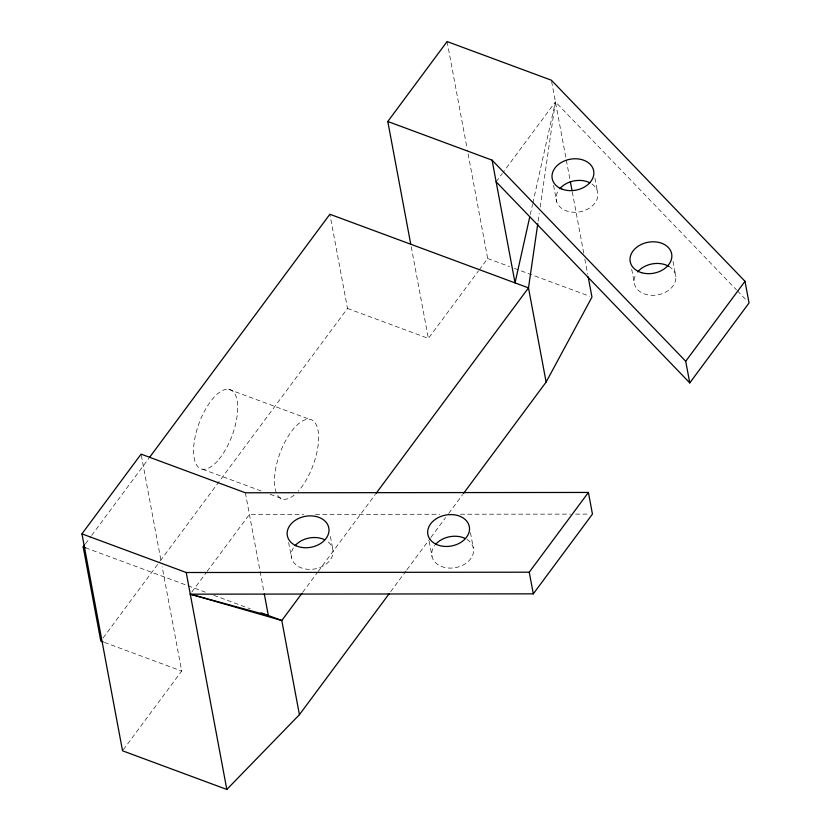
<?xml version="1.0" encoding="UTF-8"?>
<svg xmlns="http://www.w3.org/2000/svg" width="831" height="831" viewBox="0 0 831 831"><rect width="100%" height="100%" fill="white"/><g stroke="black" fill="none" stroke-linecap="round" stroke-linejoin="round"><path stroke-width="0.62" stroke-dasharray="4.16 3.12" d="M538.156 221.16L539.267 213.463M540.192 207.054L555.42 101.849L736.505 289.926M530.292 214.523L532.546 204.395M532.827 203.128L555.42 101.849L503.056 172.453M85.489 543.754L90.911 536.462M91.68 535.413L148.905 458.255M103.117 637.948L159.573 561.829M160.352 560.79L347.503 308.446L329.876 214.253M191.816 592.098L206.41 572.414M207.168 571.385L249.414 514.431L303.782 514.379M496.128 181.792L502.288 173.492M123.31 749.759L181.688 671.053L162.159 566.742M347.503 308.446L428.391 338.425L478.448 270.937M479.217 269.898L487.683 258.483L467.386 150.016M302.671 592.347L317.369 572.538M318.138 571.499L375.373 494.331M390.674 591.651L406.141 570.804M406.92 569.754L430.115 538.478M430.894 537.428L445.593 517.62M448.678 513.454L462.607 494.684M315.437 514.368L439.703 514.244M460.416 514.223L570.44 514.119M575.623 514.119L589.865 514.109M487.683 258.483L509.517 266.574M514.368 268.371L589.543 296.231M228.691 389.324L309.579 419.302M202.598 469.255L261.744 491.173M270.2 494.31L283.475 499.234M85.583 547.785L205.288 592.15M213.775 595.297L250.152 608.78M104.426 642.415L181.688 671.053M737.398 290.85L747.266 301.092M673.027 261.443L675.883 276.723M631.705 269.296L634.084 282.031M594.913 178.083L597.302 190.818M551.607 81.48L570.128 180.472M572.268 191.878L583.902 254.016M584.847 259.095L587.694 274.303M553.591 185.323L556.687 201.881M447.088 41.55L467.147 148.739M470.45 532.588L473.306 547.868M411.241 246.786L428.391 338.425M429.149 541.199L432.006 556.479M330.395 536.41L332.784 549.146M288.627 542.487L291.484 557.767M245.363 492.783L263.843 591.506M141.322 455.388L160.975 560.416M592.015 184.087A21.097 15.727 -10.6 0 1 592.825 205.423A21.097 15.727 -10.6 0 1 564.727 210.191A21.097 15.727 -10.6 0 1 559.014 189.686M668.872 266.387A21.097 15.727 -10.6 0 1 671.801 287.443A21.097 15.727 -10.6 0 1 644.025 293.779A21.097 15.727 -10.6 0 1 636.255 273.815M328.287 542.051A21.097 15.727 -10.6 0 1 327.456 563.003A21.097 15.727 -10.6 0 1 299.981 567.355A21.097 15.727 -10.6 0 1 293.644 547.536M466.929 539.412A21.097 15.727 -10.6 0 1 468.871 560.873A21.097 15.727 -10.6 0 1 440.503 566.067A21.097 15.727 -10.6 0 1 434.852 545.292M276.318 492.69A42.194 17.628 -69.7 0 1 289.926 433.616A42.194 17.628 -69.7 0 1 318.221 431.59A42.194 17.628 -69.7 0 1 298.277 491.111M294.143 495.068A42.194 17.628 -69.7 0 1 277.357 494.809M219.02 459.231A42.194 17.628 -69.7 0 0 232.857 391.297A42.194 17.628 -69.7 0 0 195.046 437.324A42.194 17.628 -69.7 0 0 219.02 459.231"/><path stroke-width="1.25" d="M537.782 223.726L528.495 287.879L546.123 382.063L463.376 493.635M529.721 217.057L515.043 282.883L492.077 160.144L387.797 121.492L447.088 41.55L551.369 80.202L745.002 281.304L749.053 302.951L689.761 382.904L496.128 181.792M546.123 382.063L591.963 297.134L588.171 276.848M81.947 533.866L141.083 454.131L245.363 492.783L588.4 492.451L592.451 514.098L533.305 593.843L190.278 594.165L281.792 620.508L299.42 714.702L226.821 789.45L122.541 750.798L81.947 533.866L186.227 572.517L529.254 572.195L588.4 492.451M103.21 641.968L100.8 641.075L83.173 546.881L84.72 544.804M149.684 457.206L329.876 214.253L528.495 287.879L376.142 493.292M301.902 593.396L281.792 620.508L261.059 612.821M299.42 714.702L389.137 593.739M689.761 382.904L685.71 361.256L745.002 281.304M190.278 594.165L268.34 615.522L264.32 594.04M83.173 546.881L85.583 547.785M492.077 160.144L685.71 361.256M570.367 181.74L572.029 190.611M529.254 572.195L533.305 593.843M387.797 121.492L410.763 244.231M186.227 572.517L226.821 789.45M637.637 271.914A21.097 15.727 -10.6 0 1 668.872 266.387M559.751 188.762A21.097 15.727 -10.6 0 1 589.989 182.862M295.078 545.655A21.097 15.727 -10.6 0 1 324.287 539.558M435.6 544.367A21.097 15.727 -10.6 0 1 464.809 538.28M436.452 544.43A21.097 15.727 -10.6 0 0 469.442 530.334A21.097 15.727 -10.6 0 0 439.911 516.82A21.097 15.727 -10.6 0 0 436.452 544.43M295.929 545.707A21.097 15.727 -10.6 0 0 328.92 531.622A21.097 15.727 -10.6 0 0 299.389 518.097A21.097 15.727 -10.6 0 0 295.929 545.707M641.574 272.672A21.097 15.727 -10.6 0 0 671.832 255.075A21.097 15.727 -10.6 0 0 639.392 245.446A21.097 15.727 -10.6 0 0 641.574 272.672M562.203 189.188A21.097 15.727 -10.6 0 0 593.874 173.232A21.097 15.727 -10.6 0 0 562.743 161.692A21.097 15.727 -10.6 0 0 562.203 189.188"/></g></svg>
